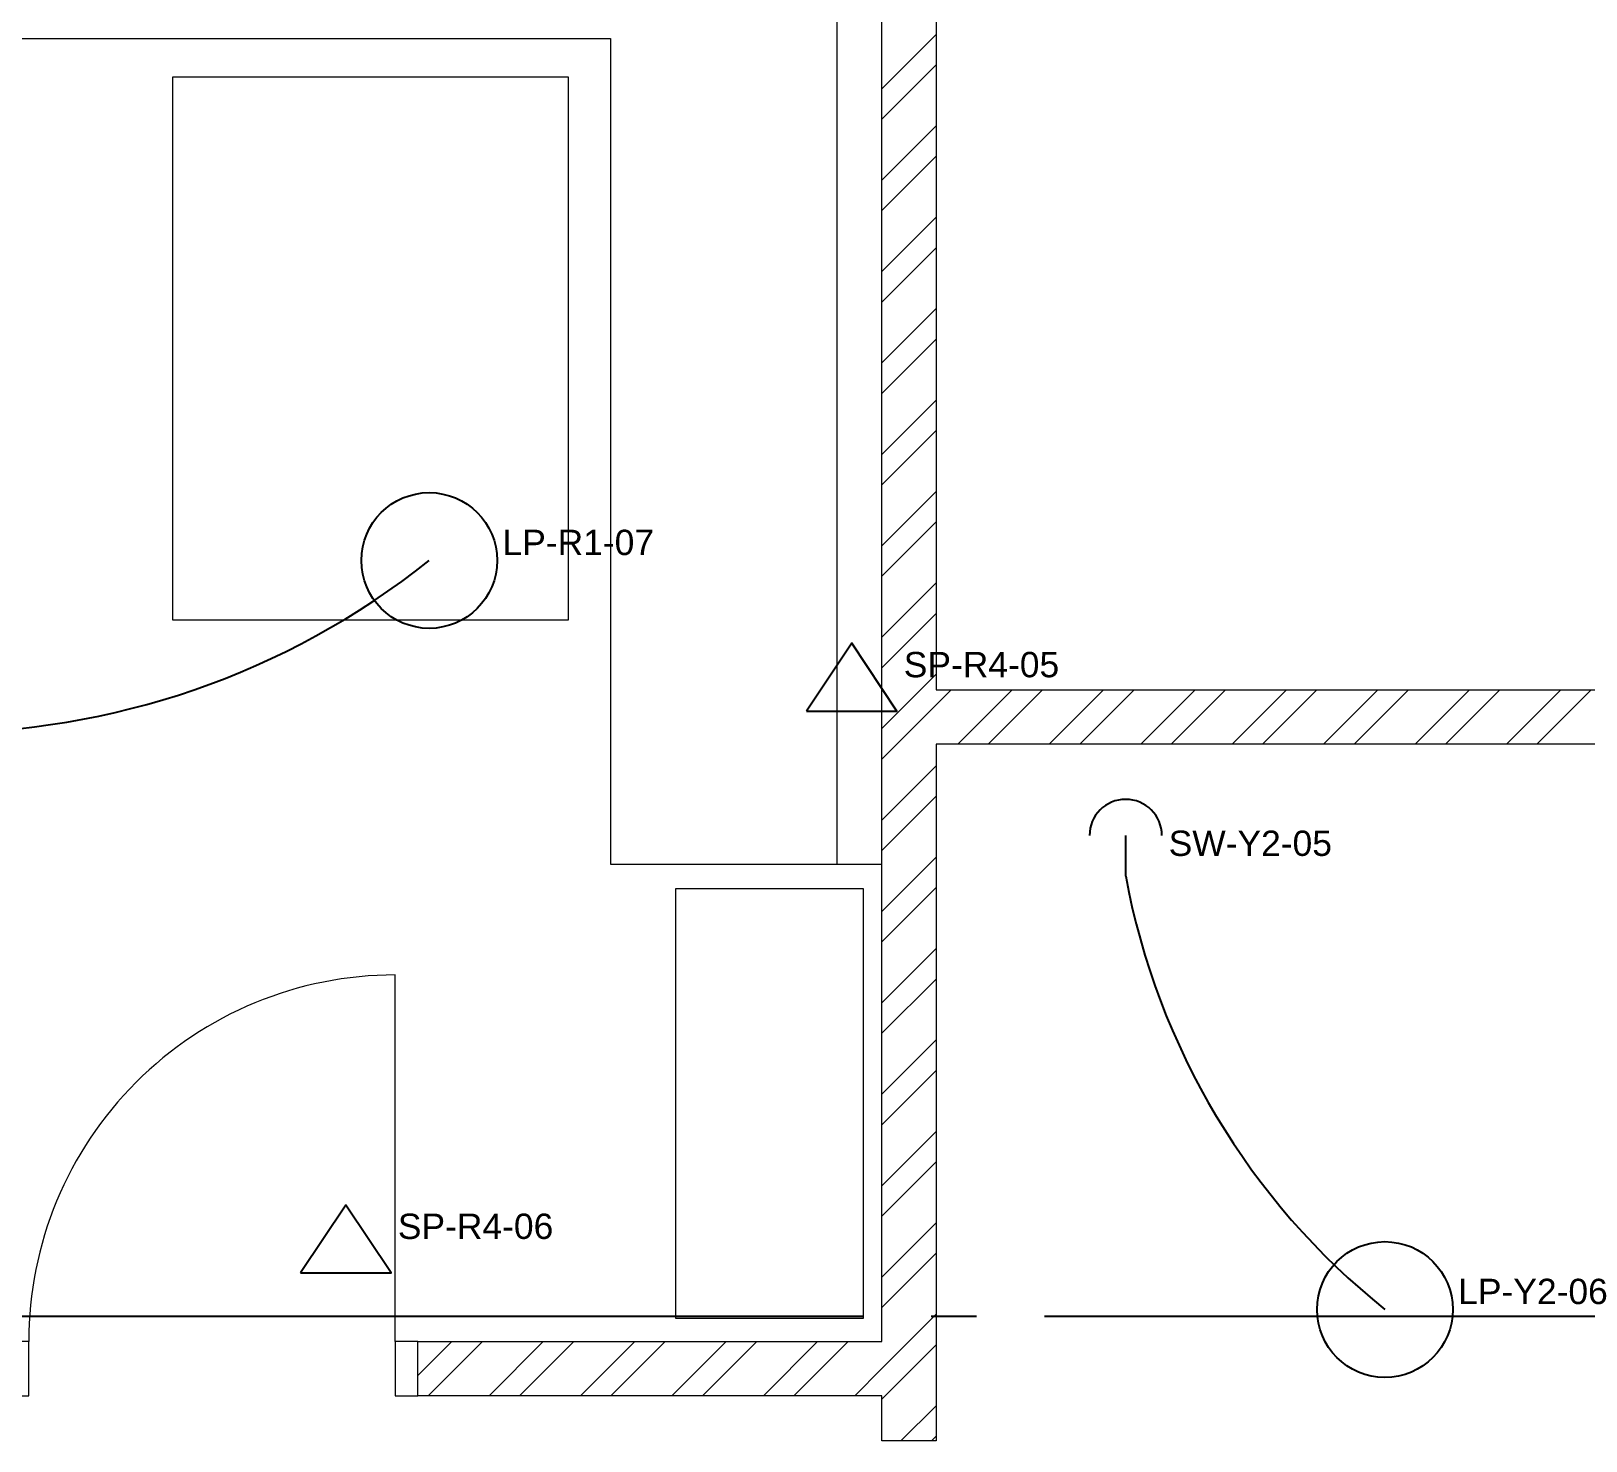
# Model space of a CAD drawing. Header units: inches. Extents: x -21163 to 11874, y -14995 to 6550.
# Drawn here: x -4226 to -790, y -2539 to 577 of the extents above; entities that cross this region are included whole.
import ezdxf

# ---------------------------------------------------------------- set-up
doc = ezdxf.new("R2010")
doc.units = ezdxf.units.IN
doc.header["$MEASUREMENT"] = 0
doc.linetypes.add('CONTI', pattern=[0])
doc.linetypes.add('GOST2.303 5', pattern=[24, 20, -1.5, 1, -1.5])
doc.layers.get('0').update_dxf_attribs({"color": 8})
for name, color, linetype in [('axis_dim', 8, 'CONTI'), ('LIGHTING', 4, 'Continuous'), ('SOCKETS', 1, 'Continuous'), ('SWITCHES', 4, 'Continuous'), ('TAGS', 7, 'Continuous'), ('WIRING', 4, 'Continuous')]:
    doc.layers.add(name, color=color, linetype=linetype)
for name, color, linetype, lineweight in [('doors_windows', 8, 'Continuous', 5), ('furniture', 8, 'Continuous', 0), ('Wall2', 8, 'Continuous', 5)]:
    doc.layers.add(name, color=color, linetype=linetype, lineweight=lineweight)
doc.styles.get("Standard").update_dxf_attribs({"font": 'arial.ttf'})

# ---------------------------------------------------------------- blocks, each defined once
blk = doc.blocks.new('*U23')
at = {"color": 0, "linetype": 'ByBlock', "ltscale": 10}
blk.add_lwpolyline([(-860, 0), (-860, 810, -0.414214), (-50, 0)], format="xyb", dxfattribs=at)
at = {"color": 0}
for points in [[(-910, 0), (-860, 0), (-860, -120.6), (-910, -120.6)], [(-50, 0), (0, 0), (0, -120.6), (-50, -120.6)]]:
    blk.add_lwpolyline(points, close=True, dxfattribs=at)

msp = doc.modelspace()

# ---------------------------------------------------------------- linework, layer by layer
at = {"layer": 'axis_dim', "linetype": 'GOST2.303 5', "lineweight": 25, "ltscale": 100}
for points in [[(-3500.6, -2264), (-9250.6, -2264)], [(13.5, -2264), (-3500.6, -2264)]]:
    msp.add_lwpolyline(points, dxfattribs=at)
at = {"layer": 'furniture'}
for points in [[(-2345.6, -1264), (-2345.6, 1161), (-4275.6, 1161), (-4275.6, 561), (-2945.6, 560.9), (-2945.6, -1263.9), (-2345.6, -1263.9)], [(-4275.6, 1061), (-4275.6, 1061), (-2445.6, 1061), (-2445.6, -1263.9)]]:
    msp.add_lwpolyline(points, dxfattribs=at)
for points in [[(-3038.4, 475.4), (-3913.4, 475.4), (-3913.4, -724.4), (-3038.4, -724.4)], [(-2800.9, -1318.1), (-2386.7, -1318.1), (-2386.7, -2268.1), (-2800.9, -2268.1)]]:
    msp.add_lwpolyline(points, close=True, dxfattribs=at)
at = {"layer": 'LIGHTING'}
for centre in [(-3345.9, -593), (-1234.2, -2248.6)]:
    msp.add_circle(centre, 150, dxfattribs=at)
at = {"layer": 'SOCKETS'}
for p, q in [((-2512.4, -926.1), (-2312.4, -926.1)), ((-3630.2, -2167.6), (-3430.2, -2167.6))]:
    msp.add_line(p, q, dxfattribs=at)
for points in [[(-2512.4, -926.1), (-2312.4, -926.1), (-2412.4, -776.1)], [(-3630.2, -2167.6), (-3430.2, -2167.6), (-3530.2, -2017.6)]]:
    msp.add_lwpolyline(points, close=True, dxfattribs=at)
at = {"layer": 'SWITCHES'}
msp.add_line((-1807, -1291), (-1807, -1201), dxfattribs=at)
msp.add_arc((-1807, -1201), 80, 0, 180, dxfattribs=at)
at = {"layer": 'Wall2', "ltscale": 100}
for points in [[(-2345.6, -2319), (-2345.6, 1161)], [(-2225.6, 1161), (-2225.6, -879)], [(-2345.6, 449.8), (-2225.6, 569.8)], [(-2345.6, 382.4), (-2225.6, 502.4)], [(-2345.6, 247.7), (-2225.6, 367.7)], [(-2345.6, 180.4), (-2225.6, 300.4)], [(-2345.6, 45.7), (-2225.6, 165.7)], [(-2345.6, -21.7), (-2225.6, 98.3)], [(-2345.6, -156.4), (-2225.6, -36.4)], [(-2345.6, -223.7), (-2225.6, -103.7)], [(-2345.6, -358.4), (-2225.6, -238.4)], [(-2345.6, -425.8), (-2225.6, -305.8)], [(-2345.6, -560.5), (-2225.6, -440.5)], [(-2345.6, -627.9), (-2225.6, -507.9)], [(-2345.6, -762.6), (-2225.6, -642.6)], [(-2345.6, -829.9), (-2225.6, -709.9)], [(-2345.6, -964.6), (-2225.6, -844.6)], [(-2225.6, -912), (-2192.6, -879)], [(-2225.6, -879), (-425.6, -879)], [(-2177.9, -999), (-2057.9, -879)], [(-2110.6, -999), (-1990.6, -879)], [(-1975.9, -999), (-1855.9, -879)], [(-1908.5, -999), (-1788.5, -879)], [(-1773.8, -999), (-1653.8, -879)], [(-1706.5, -999), (-1586.5, -879)], [(-1571.8, -999), (-1451.8, -879)], [(-1504.4, -999), (-1384.4, -879)], [(-1369.7, -999), (-1249.7, -879)], [(-1302.4, -999), (-1182.4, -879)], [(-1167.6, -999), (-1047.6, -879)], [(-1100.3, -999), (-980.3, -879)], [(-965.6, -999), (-845.6, -879)], [(-898.2, -999), (-778.2, -879)], [(-2345.6, -1032), (-2225.6, -912)], [(-2225.6, -999), (-2225.6, -2539)], [(-425.6, -999), (-2225.6, -999)], [(-2345.6, -1166.7), (-2225.6, -1046.7)], [(-2345.6, -1234), (-2225.6, -1114)], [(-2345.6, -1368.7), (-2225.6, -1248.7)], [(-2345.6, -1436.1), (-2225.6, -1316.1)], [(-2345.6, -1570.8), (-2225.6, -1450.8)], [(-2345.6, -1638.1), (-2225.6, -1518.1)], [(-2345.6, -1772.8), (-2225.6, -1652.8)], [(-2345.6, -1840.2), (-2225.6, -1720.2)], [(-2345.6, -1974.9), (-2225.6, -1854.9)], [(-2345.6, -2042.2), (-2225.6, -1922.2)], [(-2345.6, -2176.9), (-2225.6, -2056.9)], [(-2345.6, -2244.3), (-2225.6, -2124.3)], [(-2345.6, -2379), (-2225.6, -2259)], [(-3370.9, -2394.1), (-3295.8, -2319)], [(-3370.9, -2439), (-3370.9, -2319)], [(-3370.9, -2319), (-2345.6, -2319)], [(-3348.5, -2439), (-3228.5, -2319)], [(-3213.8, -2439), (-3093.8, -2319)], [(-3146.4, -2439), (-3026.4, -2319)], [(-3011.7, -2439), (-2891.7, -2319)], [(-2944.4, -2439), (-2824.4, -2319)], [(-2809.7, -2439), (-2689.7, -2319)], [(-2742.3, -2439), (-2622.3, -2319)], [(-2607.6, -2439), (-2487.6, -2319)], [(-2540.3, -2439), (-2420.3, -2319)], [(-2345.6, -2446.4), (-2225.6, -2326.4)], [(-2405.6, -2439), (-2345.6, -2379)], [(-2345.6, -2439), (-3370.9, -2439)], [(-2345.6, -2539), (-2345.6, -2439)], [(-2303.5, -2539), (-2225.6, -2461.1)], [(-2225.6, -2539), (-2345.6, -2539)], [(-2236.2, -2539), (-2225.6, -2528.4)]]:
    msp.add_lwpolyline(points, dxfattribs=at)
at = {"layer": 'WIRING'}
for points in [[(-5523.3, -593, 0.35), (-3345.9, -593)], [(-1807, -1291, 0.18), (-1234.2, -2248.6)]]:
    msp.add_lwpolyline(points, format="xyb", dxfattribs=at)

# ---------------------------------------------------------------- block references
at = {"layer": 'doors_windows', "color": 8, "xscale": -1}
msp.add_blockref('*U23', (-4280.9, -2319), dxfattribs=at)

# ---------------------------------------------------------------- texts
at = {"layer": 'TAGS'}
for s, p in [('LP-R1-07', (-3183.9, -581)), ('SP-R4-05', (-2297.4, -851.1)), ('SW-Y2-05', (-1712, -1246)), ('SP-R4-06', (-3415.2, -2092.6)), ('LP-Y2-06', (-1072.2, -2236.6))]:
    msp.add_text(s, height=56, dxfattribs=at).set_placement(p)

doc.saveas('drawing.dxf')
